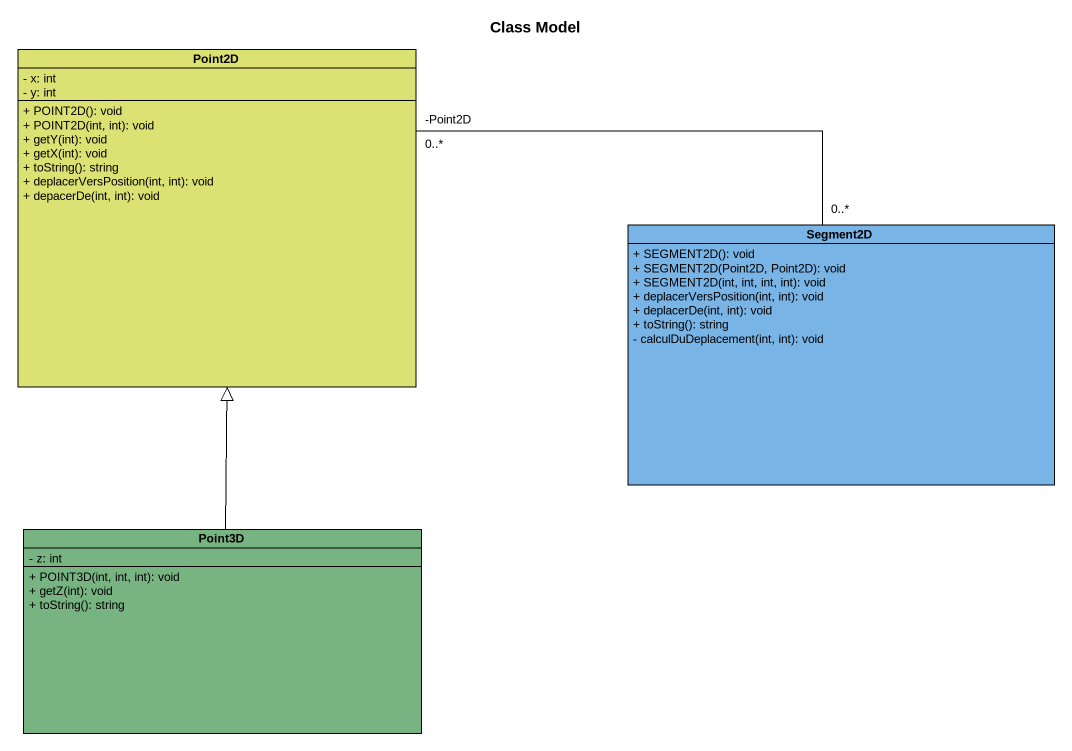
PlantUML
@startuml
title Class Model
hide circle
hide empty members
skinparam classAttributeIconSize 0
class Point2D #DCE173 {
  - x: int
  - y: int
  + POINT2D(): void
  + POINT2D(int, int): void
  + getY(int): void
  + getX(int): void
  + toString(): string
  + deplacerVersPosition(int, int): void
  + depacerDe(int, int): void
}
class Segment2D #78B4E6 {
  + SEGMENT2D(): void
  + SEGMENT2D(Point2D, Point2D): void
  + SEGMENT2D(int, int, int, int): void
  + deplacerVersPosition(int, int): void
  + deplacerDe(int, int): void
  + toString(): string
  - calculDuDeplacement(int, int): void
}
class Point3D #78B482 {
  - z: int
  + POINT3D(int, int, int): void
  + getZ(int): void
  + toString(): string
}
Point2D "-Point2D\n0..*" -right- "0..*" Segment2D
Point3D -up-|> Point2D
@enduml
